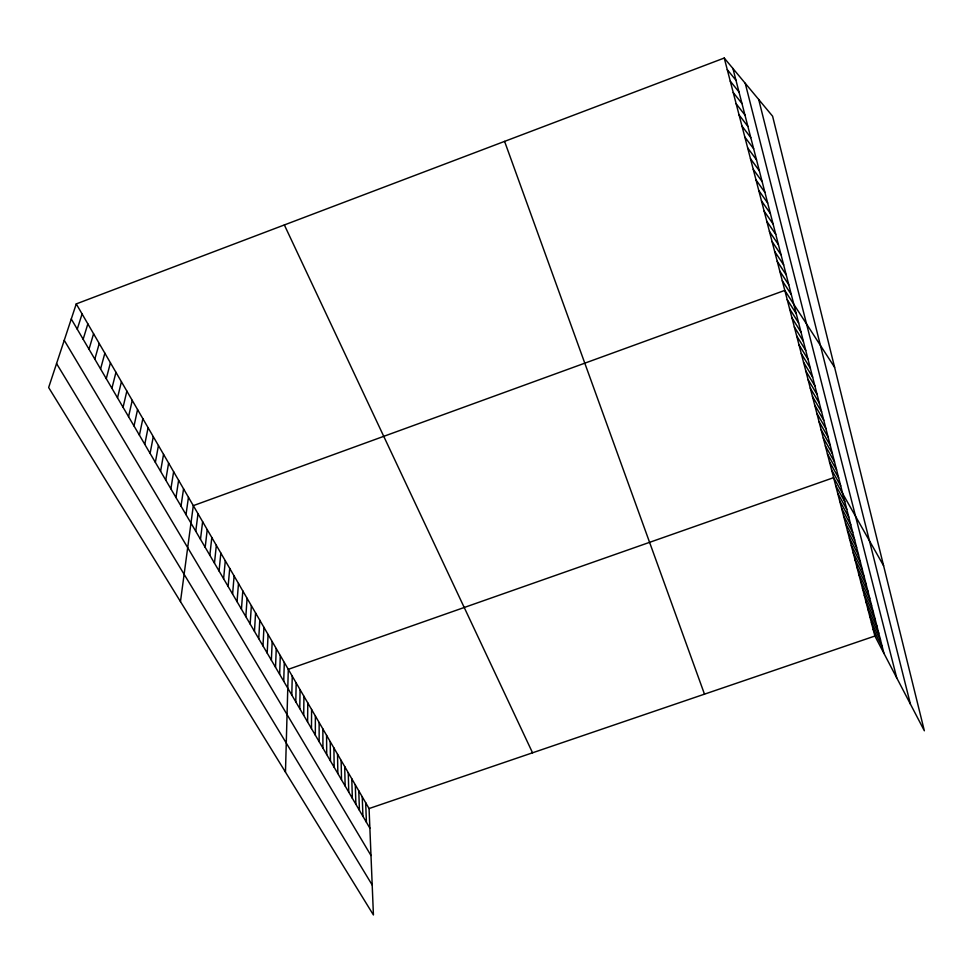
<?xml version="1.0" encoding="UTF-8"?>
<svg xmlns="http://www.w3.org/2000/svg" width="973" height="973" viewBox="0 0 973 973"><rect width="100%" height="100%" fill="white"/><g stroke="black" fill="none" stroke-linecap="round" stroke-linejoin="round"><path stroke-width="1.46" d="M315.325 735.138L315.374 716.006M311.482 728.57L311.591 709.475M307.602 721.954L307.784 702.907M303.698 715.301L303.941 696.291M299.757 708.587L300.073 689.626M295.792 701.825L296.169 682.912M291.803 695.014L292.253 676.138M285.466 772.124L288.3 669.327L833.618 477.658L883.593 565.702M283.727 681.246L284.311 662.467M279.64 674.277L280.297 655.547M275.529 667.271L276.259 648.577M271.382 660.193L272.185 641.56M267.198 653.078L268.086 634.493M262.99 645.89L263.951 627.366M258.745 638.665L259.779 620.19M254.476 631.368L255.583 612.954M250.17 624.021L251.362 605.668M245.828 616.627L247.093 598.322M241.45 609.159L242.8 590.927M237.047 601.642L238.482 583.472M232.596 594.065L234.116 575.955M228.12 586.427L229.725 568.39M223.608 578.74L225.298 560.752M219.059 570.981L220.835 553.065M214.474 563.16L216.334 545.318M209.84 555.279L211.81 537.51M205.181 547.325L207.237 529.64M200.487 539.322L202.627 521.698M195.755 531.246L197.993 513.695M180.467 601.606L193.311 505.644L784.797 290.392L834.603 367.32M186.013 514.644L188.458 497.264M181.014 506.118L183.556 488.823M175.967 497.507L178.618 480.309M170.883 488.835L173.632 471.723M165.751 480.09L168.609 463.063M160.581 471.26L163.549 454.33M155.364 462.357L158.441 445.525M150.097 453.382L153.284 436.646M144.782 444.333L148.091 427.694M139.419 435.199L142.849 418.67M134.019 425.979L137.558 409.56M128.57 416.687L132.231 400.365M123.072 407.298L126.855 391.097M117.514 397.835L121.43 381.744M111.919 388.288L115.957 372.318M106.264 378.655L110.436 362.795M100.572 368.937L104.865 353.199M94.819 359.134L99.246 343.518M89.005 349.234L93.578 333.751M83.155 339.249L87.85 323.887M77.244 329.166L82.085 313.938M76.259 303.904L48.65 387.522L373.425 914.961L369.071 808.551L76.259 303.904L724.24 58.039L772.598 116.201L924.35 730.784L874.897 636.038L724.24 58.039M369.071 808.551L874.897 636.038M727.257 69.642L735.977 80.285M730.261 81.136L738.994 91.973M733.228 92.52L741.985 103.552M736.16 103.795L744.941 115.021M739.079 114.972L747.872 126.381M741.961 126.052L750.779 137.631M744.819 137.023L753.661 148.772M747.653 147.896L756.508 159.815M750.463 158.672L759.341 170.762M753.248 169.351L762.139 181.598M756.009 179.932L764.912 192.35M758.745 190.428L767.661 202.992M761.458 200.815L770.385 213.537M764.146 211.129L773.085 223.997M766.797 221.333L775.761 234.347M769.436 231.465L778.412 244.612M772.051 241.499L781.039 254.792M774.654 251.448L783.642 264.875M777.22 261.311L786.22 274.873M779.774 271.078L788.787 284.785M782.292 280.771L791.317 294.6M787.206 299.635L796.255 313.707M789.602 308.806L798.651 323M791.973 317.903L801.034 332.219M794.321 326.928L803.394 341.353M796.656 335.88L805.729 350.414M798.979 344.758L808.052 359.402M801.265 353.576L810.351 368.317M803.552 362.309L812.637 377.159M805.802 370.968L814.9 385.916M808.052 379.567L817.15 394.624M56.556 363.561L372.197 885.016M810.266 388.105L819.375 403.248M812.479 396.558L821.589 411.798M64.242 340.295L370.993 855.535M814.669 404.963L823.778 420.287M816.834 413.294L825.955 428.716M818.986 421.552L828.108 437.072M71.272 318.986L369.874 828.157M821.127 429.75L830.249 445.354M823.255 437.899L832.377 453.576M825.359 445.962L834.481 461.737M827.439 453.977L836.573 469.837M829.519 461.932L838.641 477.865M831.574 469.825L840.696 485.831M835.637 485.43L844.771 501.582M837.644 493.141L846.778 509.378M839.65 500.791L848.772 517.101M841.621 508.393L850.755 524.763M843.591 515.933L852.725 532.377M845.537 523.413L854.671 539.93M847.483 530.844L856.605 547.422M849.405 538.215L858.527 554.865M851.314 545.537L860.436 562.248M853.199 552.81L862.333 569.582M855.085 560.022L864.206 576.855M856.945 567.186L866.067 584.08M858.806 574.289L867.928 591.243M860.643 581.355L869.765 598.359M862.467 588.361L871.589 605.425M864.279 595.318L873.401 612.431M866.079 602.226L875.189 619.4M867.867 609.086L876.977 626.308M869.643 615.897L878.753 633.168M871.407 622.659L880.504 639.979M873.158 629.373L882.256 646.741M284.347 224.945L532.547 752.798M504.586 141.377L704.488 694.163M732.924 68.487L883.995 653.455M745.233 83.289L896.705 677.804M758.697 99.477L910.412 704.075M365.666 802.676L366.42 822.246M362.236 796.753L362.929 816.311M358.782 790.806L359.426 810.327M355.303 784.81L355.887 804.306M351.8 778.765L352.335 798.237M348.273 772.684L348.748 792.119M344.71 766.566L345.135 785.965M341.134 760.4L341.511 779.774M337.534 754.184L337.85 773.535M333.909 747.933L334.165 767.247M330.248 741.645L330.443 760.922M326.575 735.296L326.709 754.537M322.866 728.911L322.939 748.115M319.132 722.477L319.144 741.645"/></g></svg>
